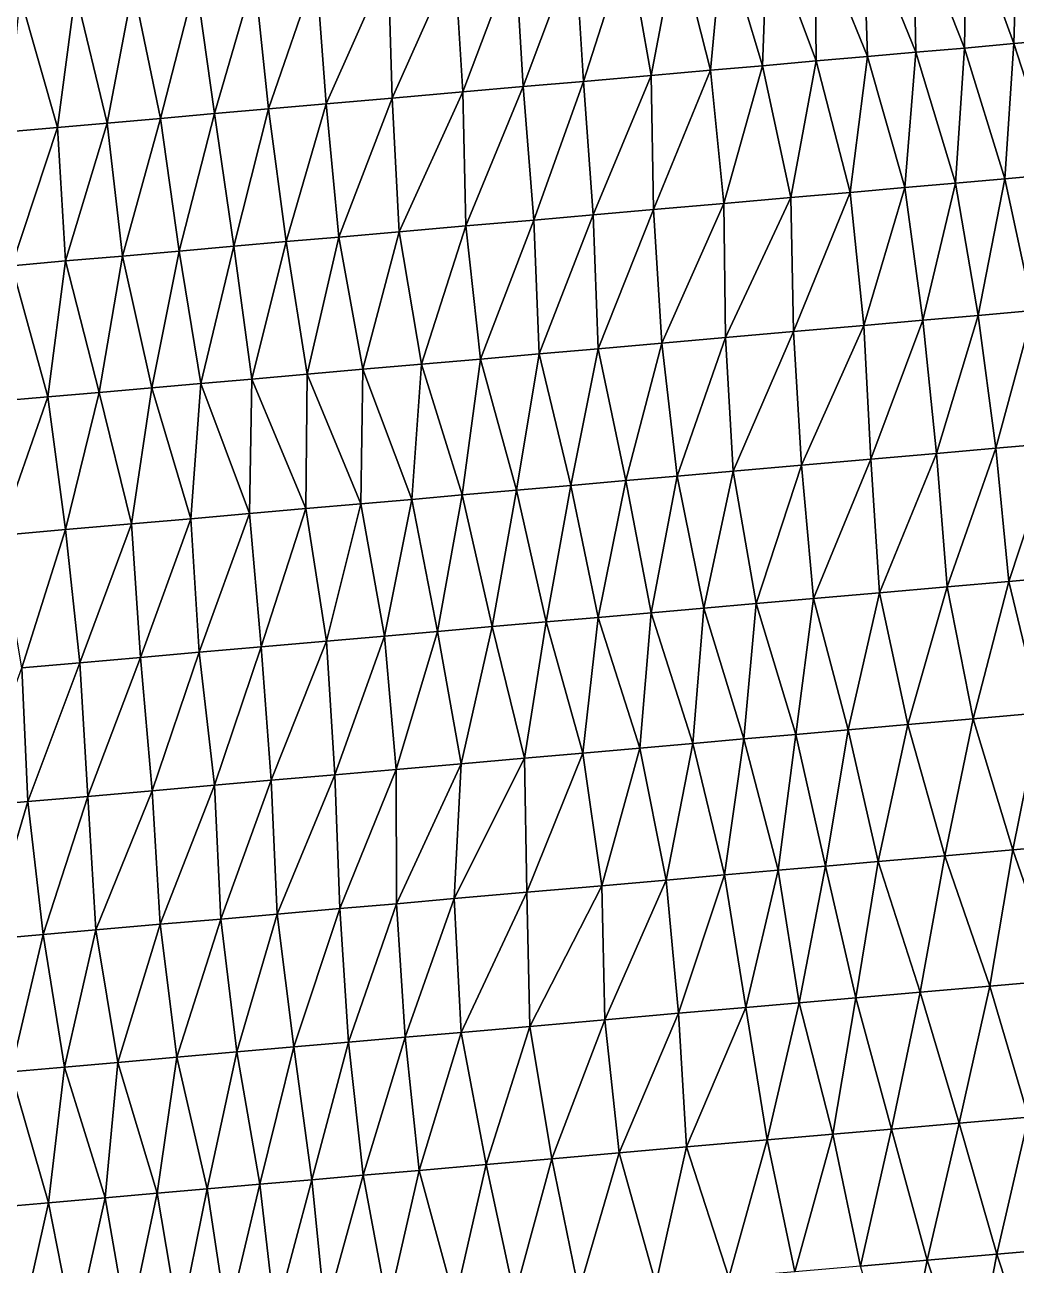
# Model space of a CAD drawing. Extents: x 993 to 3979, y 358 to 2875.
# Drawn here: x 2545.8 to 2820, y 1574.5 to 1917.4 of the extents above; entities that cross this region are included whole.
import ezdxf

# ---------------------------------------------------------------- set-up
doc = ezdxf.new("R2010")
doc.units = 0
doc.header["$MEASUREMENT"] = 0

msp = doc.modelspace()

# ---------------------------------------------------------------- linework, layer by layer
at = {"layer": 'modelTopoInnerCoarse_ts', "color": 2}
for points in [[(2806.25, 1948.22, 2866.47), (2805.68, 1911.03, 2850.26), (2791.52, 1946.93, 2853.08), (2806.25, 1948.22, 2866.47)], [(2819.37, 1912.23, 2866.42), (2805.68, 1911.03, 2850.26), (2806.25, 1948.22, 2866.47), (2819.37, 1912.23, 2866.42)], [(2820.49, 1949.47, 2881.16), (2819.37, 1912.23, 2866.42), (2806.25, 1948.22, 2866.47), (2820.49, 1949.47, 2881.16)], [(2833.75, 1913.48, 2880.74), (2819.37, 1912.23, 2866.42), (2820.49, 1949.47, 2881.16), (2833.75, 1913.48, 2880.74)], [(2778.89, 1908.68, 2816.4), (2764.27, 1944.55, 2820.42), (2777.67, 1945.72, 2837.35), (2778.89, 1908.68, 2816.4)], [(2792.25, 1909.85, 2833.43), (2777.67, 1945.72, 2837.35), (2791.52, 1946.93, 2853.08), (2792.25, 1909.85, 2833.43)], [(2792.25, 1909.85, 2833.43), (2778.89, 1908.68, 2816.4), (2777.67, 1945.72, 2837.35), (2792.25, 1909.85, 2833.43)], [(2805.68, 1911.03, 2850.26), (2792.25, 1909.85, 2833.43), (2791.52, 1946.93, 2853.08), (2805.68, 1911.03, 2850.26)], [(2738.97, 1942.34, 2782.58), (2735.5, 1904.89, 2774.11), (2726.22, 1941.22, 2763.92), (2738.97, 1942.34, 2782.58)], [(2749.81, 1906.14, 2788.6), (2735.5, 1904.89, 2774.11), (2738.97, 1942.34, 2782.58), (2749.81, 1906.14, 2788.6)], [(2751.26, 1943.41, 2802.48), (2749.81, 1906.14, 2788.6), (2738.97, 1942.34, 2782.58), (2751.26, 1943.41, 2802.48)], [(2764.71, 1907.44, 2801.53), (2749.81, 1906.14, 2788.6), (2751.26, 1943.41, 2802.48), (2764.71, 1907.44, 2801.53)], [(2764.71, 1907.44, 2801.53), (2751.26, 1943.41, 2802.48), (2764.27, 1944.55, 2820.42), (2764.71, 1907.44, 2801.53)], [(2778.89, 1908.68, 2816.4), (2764.71, 1907.44, 2801.53), (2764.27, 1944.55, 2820.42), (2778.89, 1908.68, 2816.4)], [(2698.08, 1938.76, 2733.62), (2683.65, 1900.35, 2754.36), (2681.42, 1937.3, 2725.4), (2698.08, 1938.76, 2733.62)], [(2698.08, 1938.76, 2733.62), (2700.35, 1901.81, 2762.5), (2683.65, 1900.35, 2754.36), (2698.08, 1938.76, 2733.62)], [(2712.58, 1940.03, 2747.62), (2700.35, 1901.81, 2762.5), (2698.08, 1938.76, 2733.62), (2712.58, 1940.03, 2747.62)], [(2719.02, 1903.45, 2765.39), (2700.35, 1901.81, 2762.5), (2712.58, 1940.03, 2747.62), (2719.02, 1903.45, 2765.39)], [(2726.22, 1941.22, 2763.92), (2719.02, 1903.45, 2765.39), (2712.58, 1940.03, 2747.62), (2726.22, 1941.22, 2763.92)], [(2735.5, 1904.89, 2774.11), (2719.02, 1903.45, 2765.39), (2726.22, 1941.22, 2763.92), (2735.5, 1904.89, 2774.11)], [(2647.47, 1897.19, 2745.47), (2646.34, 1934.23, 2713.6), (2664.68, 1935.84, 2717.37), (2647.47, 1897.19, 2745.47)], [(2647.47, 1897.19, 2745.47), (2664.68, 1935.84, 2717.37), (2666.93, 1898.89, 2746.27), (2647.47, 1897.19, 2745.47)], [(2681.42, 1937.3, 2725.4), (2666.93, 1898.89, 2746.27), (2664.68, 1935.84, 2717.37), (2681.42, 1937.3, 2725.4)], [(2681.42, 1937.3, 2725.4), (2683.65, 1900.35, 2754.36), (2666.93, 1898.89, 2746.27), (2681.42, 1937.3, 2725.4)], [(2626.44, 1932.49, 2713.98), (2613.24, 1894.19, 2731.43), (2609.34, 1931, 2706.9), (2626.44, 1932.49, 2713.98)], [(2629.21, 1895.59, 2741.49), (2613.24, 1894.19, 2731.43), (2626.44, 1932.49, 2713.98), (2629.21, 1895.59, 2741.49)], [(2629.21, 1895.59, 2741.49), (2626.44, 1932.49, 2713.98), (2646.34, 1934.23, 2713.6), (2629.21, 1895.59, 2741.49)], [(2629.21, 1895.59, 2741.49), (2646.34, 1934.23, 2713.6), (2647.47, 1897.19, 2745.47), (2629.21, 1895.59, 2741.49)], [(2575.83, 1928.06, 2690.93), (2568.6, 1890.29, 2692.47), (2559.85, 1926.67, 2680.88), (2575.83, 1928.06, 2690.93)], [(2583.34, 1891.58, 2705.82), (2568.6, 1890.29, 2692.47), (2575.83, 1928.06, 2690.93), (2583.34, 1891.58, 2705.82)], [(2593.09, 1929.57, 2697.57), (2583.34, 1891.58, 2705.82), (2575.83, 1928.06, 2690.93), (2593.09, 1929.57, 2697.57)], [(2598.34, 1892.89, 2718.51), (2583.34, 1891.58, 2705.82), (2593.09, 1929.57, 2697.57), (2598.34, 1892.89, 2718.51)], [(2609.34, 1931, 2706.9), (2598.34, 1892.89, 2718.51), (2593.09, 1929.57, 2697.57), (2609.34, 1931, 2706.9)], [(2613.24, 1894.19, 2731.43), (2598.34, 1892.89, 2718.51), (2609.34, 1931, 2706.9), (2613.24, 1894.19, 2731.43)], [(2554.89, 1889.09, 2676.38), (2541.08, 1887.88, 2660.53), (2544.58, 1925.33, 2668.93), (2554.89, 1889.09, 2676.38)], [(2559.85, 1926.67, 2680.88), (2554.89, 1889.09, 2676.38), (2544.58, 1925.33, 2668.93), (2559.85, 1926.67, 2680.88)], [(2568.6, 1890.29, 2692.47), (2554.89, 1889.09, 2676.38), (2559.85, 1926.67, 2680.88), (2568.6, 1890.29, 2692.47)], [(2805.68, 1911.03, 2850.26), (2803.22, 1873.67, 2839.1), (2792.25, 1909.85, 2833.43), (2805.68, 1911.03, 2850.26)], [(2816.88, 1874.86, 2855.34), (2803.22, 1873.67, 2839.1), (2805.68, 1911.03, 2850.26), (2816.88, 1874.86, 2855.34)], [(2819.37, 1912.23, 2866.42), (2816.88, 1874.86, 2855.34), (2805.68, 1911.03, 2850.26), (2819.37, 1912.23, 2866.42)], [(2831.02, 1876.1, 2870.31), (2816.88, 1874.86, 2855.34), (2819.37, 1912.23, 2866.42), (2831.02, 1876.1, 2870.31)], [(2833.75, 1913.48, 2880.74), (2831.02, 1876.1, 2870.31), (2819.37, 1912.23, 2866.42), (2833.75, 1913.48, 2880.74)], [(2764.71, 1907.44, 2801.53), (2757.67, 1869.68, 2802.58), (2749.81, 1906.14, 2788.6), (2764.71, 1907.44, 2801.53)], [(2774.06, 1871.12, 2811.52), (2757.67, 1869.68, 2802.58), (2764.71, 1907.44, 2801.53), (2774.06, 1871.12, 2811.52)], [(2778.89, 1908.68, 2816.4), (2774.06, 1871.12, 2811.52), (2764.71, 1907.44, 2801.53), (2778.89, 1908.68, 2816.4)], [(2789.16, 1872.44, 2823.93), (2774.06, 1871.12, 2811.52), (2778.89, 1908.68, 2816.4), (2789.16, 1872.44, 2823.93)], [(2792.25, 1909.85, 2833.43), (2789.16, 1872.44, 2823.93), (2778.89, 1908.68, 2816.4), (2792.25, 1909.85, 2833.43)], [(2803.22, 1873.67, 2839.1), (2789.16, 1872.44, 2823.93), (2792.25, 1909.85, 2833.43), (2803.22, 1873.67, 2839.1)], [(2735.5, 1904.89, 2774.11), (2719.7, 1866.36, 2798.46), (2719.02, 1903.45, 2765.39), (2735.5, 1904.89, 2774.11)], [(2735.5, 1904.89, 2774.11), (2739.13, 1868.06, 2799.34), (2719.7, 1866.36, 2798.46), (2735.5, 1904.89, 2774.11)], [(2749.81, 1906.14, 2788.6), (2739.13, 1868.06, 2799.34), (2735.5, 1904.89, 2774.11), (2749.81, 1906.14, 2788.6)], [(2757.67, 1869.68, 2802.58), (2739.13, 1868.06, 2799.34), (2749.81, 1906.14, 2788.6), (2757.67, 1869.68, 2802.58)], [(2683.65, 1900.35, 2754.36), (2667.79, 1861.82, 2778.89), (2666.93, 1898.89, 2746.27), (2683.65, 1900.35, 2754.36)], [(2683.65, 1900.35, 2754.36), (2686.59, 1863.47, 2781.42), (2667.79, 1861.82, 2778.89), (2683.65, 1900.35, 2754.36)], [(2700.35, 1901.81, 2762.5), (2686.59, 1863.47, 2781.42), (2683.65, 1900.35, 2754.36), (2700.35, 1901.81, 2762.5)], [(2700.35, 1901.81, 2762.5), (2703.04, 1864.9, 2790.23), (2686.59, 1863.47, 2781.42), (2700.35, 1901.81, 2762.5)], [(2719.02, 1903.45, 2765.39), (2703.04, 1864.9, 2790.23), (2700.35, 1901.81, 2762.5), (2719.02, 1903.45, 2765.39)], [(2719.02, 1903.45, 2765.39), (2719.7, 1866.36, 2798.46), (2703.04, 1864.9, 2790.23), (2719.02, 1903.45, 2765.39)], [(2647.47, 1897.19, 2745.47), (2632.65, 1858.75, 2767.26), (2629.21, 1895.59, 2741.49), (2647.47, 1897.19, 2745.47)], [(2647.47, 1897.19, 2745.47), (2649.37, 1860.21, 2775.32), (2632.65, 1858.75, 2767.26), (2647.47, 1897.19, 2745.47)], [(2666.93, 1898.89, 2746.27), (2649.37, 1860.21, 2775.32), (2647.47, 1897.19, 2745.47), (2666.93, 1898.89, 2746.27)], [(2666.93, 1898.89, 2746.27), (2667.79, 1861.82, 2778.89), (2649.37, 1860.21, 2775.32), (2666.93, 1898.89, 2746.27)], [(2613.24, 1894.19, 2731.43), (2603.64, 1856.21, 2739.29), (2598.34, 1892.89, 2718.51), (2613.24, 1894.19, 2731.43)], [(2618.13, 1857.48, 2753.31), (2603.64, 1856.21, 2739.29), (2613.24, 1894.19, 2731.43), (2618.13, 1857.48, 2753.31)], [(2629.21, 1895.59, 2741.49), (2618.13, 1857.48, 2753.31), (2613.24, 1894.19, 2731.43), (2629.21, 1895.59, 2741.49)], [(2632.65, 1858.75, 2767.26), (2618.13, 1857.48, 2753.31), (2629.21, 1895.59, 2741.49), (2632.65, 1858.75, 2767.26)], [(2568.6, 1890.29, 2692.47), (2557.13, 1852.14, 2705.31), (2554.89, 1889.09, 2676.38), (2568.6, 1890.29, 2692.47)], [(2572.85, 1853.51, 2716.06), (2557.13, 1852.14, 2705.31), (2568.6, 1890.29, 2692.47), (2572.85, 1853.51, 2716.06)], [(2583.34, 1891.58, 2705.82), (2572.85, 1853.51, 2716.06), (2568.6, 1890.29, 2692.47), (2583.34, 1891.58, 2705.82)], [(2588.56, 1854.89, 2726.82), (2572.85, 1853.51, 2716.06), (2583.34, 1891.58, 2705.82), (2588.56, 1854.89, 2726.82)], [(2598.34, 1892.89, 2718.51), (2588.56, 1854.89, 2726.82), (2583.34, 1891.58, 2705.82), (2598.34, 1892.89, 2718.51)], [(2603.64, 1856.21, 2739.29), (2588.56, 1854.89, 2726.82), (2598.34, 1892.89, 2718.51), (2603.64, 1856.21, 2739.29)], [(2542.26, 1850.84, 2692.29), (2541.08, 1887.88, 2660.53), (2554.89, 1889.09, 2676.38), (2542.26, 1850.84, 2692.29)], [(2542.26, 1850.84, 2692.29), (2554.89, 1889.09, 2676.38), (2557.13, 1852.14, 2705.31), (2542.26, 1850.84, 2692.29)], [(2803.22, 1873.67, 2839.1), (2794.16, 1835.73, 2845.51), (2789.16, 1872.44, 2823.93), (2803.22, 1873.67, 2839.1)], [(2809.52, 1837.08, 2857.24), (2794.16, 1835.73, 2845.51), (2803.22, 1873.67, 2839.1), (2809.52, 1837.08, 2857.24)], [(2816.88, 1874.86, 2855.34), (2809.52, 1837.08, 2857.24), (2803.22, 1873.67, 2839.1), (2816.88, 1874.86, 2855.34)], [(2824.72, 1838.41, 2869.35), (2809.52, 1837.08, 2857.24), (2816.88, 1874.86, 2855.34), (2824.72, 1838.41, 2869.35)], [(2831.02, 1876.1, 2870.31), (2824.72, 1838.41, 2869.35), (2816.88, 1874.86, 2855.34), (2831.02, 1876.1, 2870.31)], [(2739.63, 1830.96, 2832.9), (2739.13, 1868.06, 2799.34), (2757.67, 1869.68, 2802.58), (2739.63, 1830.96, 2832.9)], [(2739.63, 1830.96, 2832.9), (2757.67, 1869.68, 2802.58), (2758.44, 1832.61, 2835.43), (2739.63, 1830.96, 2832.9)], [(2758.44, 1832.61, 2835.43), (2757.67, 1869.68, 2802.58), (2774.06, 1871.12, 2811.52), (2758.44, 1832.61, 2835.43)], [(2758.44, 1832.61, 2835.43), (2774.06, 1871.12, 2811.52), (2777.85, 1834.31, 2836.33), (2758.44, 1832.61, 2835.43)], [(2789.16, 1872.44, 2823.93), (2777.85, 1834.31, 2836.33), (2774.06, 1871.12, 2811.52), (2789.16, 1872.44, 2823.93)], [(2794.16, 1835.73, 2845.51), (2777.85, 1834.31, 2836.33), (2789.16, 1872.44, 2823.93), (2794.16, 1835.73, 2845.51)], [(2719.7, 1866.36, 2798.46), (2704.38, 1827.88, 2821.56), (2703.04, 1864.9, 2790.23), (2719.7, 1866.36, 2798.46)], [(2719.7, 1866.36, 2798.46), (2722.04, 1829.42, 2827.15), (2704.38, 1827.88, 2821.56), (2719.7, 1866.36, 2798.46)], [(2722.04, 1829.42, 2827.15), (2719.7, 1866.36, 2798.46), (2739.13, 1868.06, 2799.34), (2722.04, 1829.42, 2827.15)], [(2722.04, 1829.42, 2827.15), (2739.13, 1868.06, 2799.34), (2739.63, 1830.96, 2832.9), (2722.04, 1829.42, 2827.15)], [(2686.59, 1863.47, 2781.42), (2671.86, 1825.03, 2802.95), (2667.79, 1861.82, 2778.89), (2686.59, 1863.47, 2781.42)], [(2686.59, 1863.47, 2781.42), (2688.1, 1826.45, 2812.3), (2671.86, 1825.03, 2802.95), (2686.59, 1863.47, 2781.42)], [(2703.04, 1864.9, 2790.23), (2688.1, 1826.45, 2812.3), (2686.59, 1863.47, 2781.42), (2703.04, 1864.9, 2790.23)], [(2703.04, 1864.9, 2790.23), (2704.38, 1827.88, 2821.56), (2688.1, 1826.45, 2812.3), (2703.04, 1864.9, 2790.23)], [(2649.37, 1860.21, 2775.32), (2639.32, 1822.19, 2784.38), (2632.65, 1858.75, 2767.26), (2649.37, 1860.21, 2775.32)], [(2655.51, 1823.6, 2793.88), (2639.32, 1822.19, 2784.38), (2649.37, 1860.21, 2775.32), (2655.51, 1823.6, 2793.88)], [(2667.79, 1861.82, 2778.89), (2655.51, 1823.6, 2793.88), (2649.37, 1860.21, 2775.32), (2667.79, 1861.82, 2778.89)], [(2671.86, 1825.03, 2802.95), (2655.51, 1823.6, 2793.88), (2667.79, 1861.82, 2778.89), (2671.86, 1825.03, 2802.95)], [(2603.64, 1856.21, 2739.29), (2594.52, 1818.27, 2745.85), (2588.56, 1854.89, 2726.82), (2603.64, 1856.21, 2739.29)], [(2608.65, 1819.5, 2760.83), (2594.52, 1818.27, 2745.85), (2603.64, 1856.21, 2739.29), (2608.65, 1819.5, 2760.83)], [(2618.13, 1857.48, 2753.31), (2608.65, 1819.5, 2760.83), (2603.64, 1856.21, 2739.29), (2618.13, 1857.48, 2753.31)], [(2623.93, 1820.84, 2772.76), (2608.65, 1819.5, 2760.83), (2618.13, 1857.48, 2753.31), (2623.93, 1820.84, 2772.76)], [(2632.65, 1858.75, 2767.26), (2623.93, 1820.84, 2772.76), (2618.13, 1857.48, 2753.31), (2632.65, 1858.75, 2767.26)], [(2639.32, 1822.19, 2784.38), (2623.93, 1820.84, 2772.76), (2632.65, 1858.75, 2767.26), (2639.32, 1822.19, 2784.38)], [(2557.13, 1852.14, 2705.31), (2552.16, 1814.56, 2700.82), (2542.26, 1850.84, 2692.29), (2557.13, 1852.14, 2705.31)], [(2566.39, 1815.8, 2715.55), (2552.16, 1814.56, 2700.82), (2557.13, 1852.14, 2705.31), (2566.39, 1815.8, 2715.55)], [(2572.85, 1853.51, 2716.06), (2566.39, 1815.8, 2715.55), (2557.13, 1852.14, 2705.31), (2572.85, 1853.51, 2716.06)], [(2581.01, 1817.08, 2729.23), (2566.39, 1815.8, 2715.55), (2572.85, 1853.51, 2716.06), (2581.01, 1817.08, 2729.23)], [(2588.56, 1854.89, 2726.82), (2581.01, 1817.08, 2729.23), (2572.85, 1853.51, 2716.06), (2588.56, 1854.89, 2726.82)], [(2594.52, 1818.27, 2745.85), (2581.01, 1817.08, 2729.23), (2588.56, 1854.89, 2726.82), (2594.52, 1818.27, 2745.85)], [(2552.16, 1814.56, 2700.82), (2537.06, 1813.24, 2688.43), (2542.26, 1850.84, 2692.29), (2552.16, 1814.56, 2700.82)], [(2779.84, 1797.34, 2865.94), (2777.85, 1834.31, 2836.33), (2794.16, 1835.73, 2845.51), (2779.84, 1797.34, 2865.94)], [(2779.84, 1797.34, 2865.94), (2794.16, 1835.73, 2845.51), (2797.95, 1798.92, 2870.33), (2779.84, 1797.34, 2865.94)], [(2809.52, 1837.08, 2857.24), (2797.95, 1798.92, 2870.33), (2794.16, 1835.73, 2845.51), (2809.52, 1837.08, 2857.24)], [(2814.37, 1800.36, 2879.22), (2797.95, 1798.92, 2870.33), (2809.52, 1837.08, 2857.24), (2814.37, 1800.36, 2879.22)], [(2824.72, 1838.41, 2869.35), (2814.37, 1800.36, 2879.22), (2809.52, 1837.08, 2857.24), (2824.72, 1838.41, 2869.35)], [(2830.59, 1801.78, 2888.62), (2814.37, 1800.36, 2879.22), (2824.72, 1838.41, 2869.35), (2830.59, 1801.78, 2888.62)], [(2741.71, 1794, 2862.28), (2739.63, 1830.96, 2832.9), (2758.44, 1832.61, 2835.43), (2741.71, 1794, 2862.28)], [(2741.71, 1794, 2862.28), (2758.44, 1832.61, 2835.43), (2760.66, 1795.66, 2864.42), (2741.71, 1794, 2862.28)], [(2777.85, 1834.31, 2836.33), (2760.66, 1795.66, 2864.42), (2758.44, 1832.61, 2835.43), (2777.85, 1834.31, 2836.33)], [(2777.85, 1834.31, 2836.33), (2779.84, 1797.34, 2865.94), (2760.66, 1795.66, 2864.42), (2777.85, 1834.31, 2836.33)], [(2722.04, 1829.42, 2827.15), (2712.02, 1791.4, 2836.11), (2704.38, 1827.88, 2821.56), (2722.04, 1829.42, 2827.15)], [(2726.26, 1792.65, 2850.81), (2712.02, 1791.4, 2836.11), (2722.04, 1829.42, 2827.15), (2726.26, 1792.65, 2850.81)], [(2726.26, 1792.65, 2850.81), (2722.04, 1829.42, 2827.15), (2739.63, 1830.96, 2832.9), (2726.26, 1792.65, 2850.81)], [(2726.26, 1792.65, 2850.81), (2739.63, 1830.96, 2832.9), (2741.71, 1794, 2862.28), (2726.26, 1792.65, 2850.81)], [(2671.86, 1825.03, 2802.95), (2666.75, 1787.44, 2798.84), (2655.51, 1823.6, 2793.88), (2671.86, 1825.03, 2802.95)], [(2681.85, 1788.76, 2811.25), (2666.75, 1787.44, 2798.84), (2671.86, 1825.03, 2802.95), (2681.85, 1788.76, 2811.25)], [(2688.1, 1826.45, 2812.3), (2681.85, 1788.76, 2811.25), (2671.86, 1825.03, 2802.95), (2688.1, 1826.45, 2812.3)], [(2696.86, 1790.08, 2823.88), (2681.85, 1788.76, 2811.25), (2688.1, 1826.45, 2812.3), (2696.86, 1790.08, 2823.88)], [(2704.38, 1827.88, 2821.56), (2696.86, 1790.08, 2823.88), (2688.1, 1826.45, 2812.3), (2704.38, 1827.88, 2821.56)], [(2712.02, 1791.4, 2836.11), (2696.86, 1790.08, 2823.88), (2704.38, 1827.88, 2821.56), (2712.02, 1791.4, 2836.11)], [(2639.32, 1822.19, 2784.38), (2638.75, 1784.99, 2768.17), (2623.93, 1820.84, 2772.76), (2639.32, 1822.19, 2784.38)], [(2652.85, 1786.22, 2783.25), (2638.75, 1784.99, 2768.17), (2639.32, 1822.19, 2784.38), (2652.85, 1786.22, 2783.25)], [(2655.51, 1823.6, 2793.88), (2652.85, 1786.22, 2783.25), (2639.32, 1822.19, 2784.38), (2655.51, 1823.6, 2793.88)], [(2666.75, 1787.44, 2798.84), (2652.85, 1786.22, 2783.25), (2655.51, 1823.6, 2793.88), (2666.75, 1787.44, 2798.84)], [(2594.52, 1818.27, 2745.85), (2591.71, 1780.88, 2735.61), (2581.01, 1817.08, 2729.23), (2594.52, 1818.27, 2745.85)], [(2607.94, 1782.3, 2745.01), (2591.71, 1780.88, 2735.61), (2594.52, 1818.27, 2745.85), (2607.94, 1782.3, 2745.01)], [(2608.65, 1819.5, 2760.83), (2607.94, 1782.3, 2745.01), (2594.52, 1818.27, 2745.85), (2608.65, 1819.5, 2760.83)], [(2623.57, 1783.66, 2755.98), (2607.94, 1782.3, 2745.01), (2608.65, 1819.5, 2760.83), (2623.57, 1783.66, 2755.98)], [(2623.93, 1820.84, 2772.76), (2623.57, 1783.66, 2755.98), (2608.65, 1819.5, 2760.83), (2623.93, 1820.84, 2772.76)], [(2638.75, 1784.99, 2768.17), (2623.57, 1783.66, 2755.98), (2623.93, 1820.84, 2772.76), (2638.75, 1784.99, 2768.17)], [(2552.16, 1814.56, 2700.82), (2538.74, 1776.24, 2718.85), (2537.06, 1813.24, 2688.43), (2552.16, 1814.56, 2700.82)], [(2557.07, 1777.85, 2722.64), (2538.74, 1776.24, 2718.85), (2552.16, 1814.56, 2700.82), (2557.07, 1777.85, 2722.64)], [(2566.39, 1815.8, 2715.55), (2557.07, 1777.85, 2722.64), (2552.16, 1814.56, 2700.82), (2566.39, 1815.8, 2715.55)], [(2575.32, 1779.44, 2726.64), (2557.07, 1777.85, 2722.64), (2566.39, 1815.8, 2715.55), (2575.32, 1779.44, 2726.64)], [(2581.01, 1817.08, 2729.23), (2575.32, 1779.44, 2726.64), (2566.39, 1815.8, 2715.55), (2581.01, 1817.08, 2729.23)], [(2591.71, 1780.88, 2735.61), (2575.32, 1779.44, 2726.64), (2581.01, 1817.08, 2729.23), (2591.71, 1780.88, 2735.61)], [(2830.59, 1801.78, 2888.62), (2817.98, 1763.53, 2904.5), (2814.37, 1800.36, 2879.22), (2830.59, 1801.78, 2888.62)], [(2834.17, 1764.94, 2913.99), (2817.98, 1763.53, 2904.5), (2830.59, 1801.78, 2888.62), (2834.17, 1764.94, 2913.99)], [(2779.84, 1797.34, 2865.94), (2763.99, 1758.8, 2890.44), (2760.66, 1795.66, 2864.42), (2779.84, 1797.34, 2865.94)], [(2779.84, 1797.34, 2865.94), (2782.2, 1760.4, 2894.57), (2763.99, 1758.8, 2890.44), (2779.84, 1797.34, 2865.94)], [(2797.95, 1798.92, 2870.33), (2782.2, 1760.4, 2894.57), (2779.84, 1797.34, 2865.94), (2797.95, 1798.92, 2870.33)], [(2797.95, 1798.92, 2870.33), (2800.91, 1762.03, 2897.35), (2782.2, 1760.4, 2894.57), (2797.95, 1798.92, 2870.33)], [(2814.37, 1800.36, 2879.22), (2800.91, 1762.03, 2897.35), (2797.95, 1798.92, 2870.33), (2814.37, 1800.36, 2879.22)], [(2817.98, 1763.53, 2904.5), (2800.91, 1762.03, 2897.35), (2814.37, 1800.36, 2879.22), (2817.98, 1763.53, 2904.5)], [(2741.71, 1794, 2862.28), (2733.64, 1756.15, 2866.05), (2726.26, 1792.65, 2850.81), (2741.71, 1794, 2862.28)], [(2748.11, 1757.42, 2880.12), (2733.64, 1756.15, 2866.05), (2741.71, 1794, 2862.28), (2748.11, 1757.42, 2880.12)], [(2760.66, 1795.66, 2864.42), (2748.11, 1757.42, 2880.12), (2741.71, 1794, 2862.28), (2760.66, 1795.66, 2864.42)], [(2763.99, 1758.8, 2890.44), (2748.11, 1757.42, 2880.12), (2760.66, 1795.66, 2864.42), (2763.99, 1758.8, 2890.44)], [(2712.02, 1791.4, 2836.11), (2704.44, 1753.59, 2838.59), (2696.86, 1790.08, 2823.88), (2712.02, 1791.4, 2836.11)], [(2719.03, 1754.87, 2852.35), (2704.44, 1753.59, 2838.59), (2712.02, 1791.4, 2836.11), (2719.03, 1754.87, 2852.35)], [(2726.26, 1792.65, 2850.81), (2719.03, 1754.87, 2852.35), (2712.02, 1791.4, 2836.11), (2726.26, 1792.65, 2850.81)], [(2733.64, 1756.15, 2866.05), (2719.03, 1754.87, 2852.35), (2726.26, 1792.65, 2850.81), (2733.64, 1756.15, 2866.05)], [(2666.75, 1787.44, 2798.84), (2659.96, 1749.7, 2799.2), (2652.85, 1786.22, 2783.25), (2666.75, 1787.44, 2798.84)], [(2675.04, 1751.02, 2811.66), (2659.96, 1749.7, 2799.2), (2666.75, 1787.44, 2798.84), (2675.04, 1751.02, 2811.66)], [(2681.85, 1788.76, 2811.25), (2675.04, 1751.02, 2811.66), (2666.75, 1787.44, 2798.84), (2681.85, 1788.76, 2811.25)], [(2690.06, 1752.34, 2824.28), (2675.04, 1751.02, 2811.66), (2681.85, 1788.76, 2811.25), (2690.06, 1752.34, 2824.28)], [(2696.86, 1790.08, 2823.88), (2690.06, 1752.34, 2824.28), (2681.85, 1788.76, 2811.25), (2696.86, 1790.08, 2823.88)], [(2704.44, 1753.59, 2838.59), (2690.06, 1752.34, 2824.28), (2696.86, 1790.08, 2823.88), (2704.44, 1753.59, 2838.59)], [(2623.57, 1783.66, 2755.98), (2611.23, 1745.44, 2771.16), (2607.94, 1782.3, 2745.01), (2623.57, 1783.66, 2755.98)], [(2629.23, 1747.01, 2775.83), (2611.23, 1745.44, 2771.16), (2623.57, 1783.66, 2755.98), (2629.23, 1747.01, 2775.83)], [(2638.75, 1784.99, 2768.17), (2629.23, 1747.01, 2775.83), (2623.57, 1783.66, 2755.98), (2638.75, 1784.99, 2768.17)], [(2645.35, 1748.43, 2785.49), (2629.23, 1747.01, 2775.83), (2638.75, 1784.99, 2768.17), (2645.35, 1748.43, 2785.49)], [(2652.85, 1786.22, 2783.25), (2645.35, 1748.43, 2785.49), (2638.75, 1784.99, 2768.17), (2652.85, 1786.22, 2783.25)], [(2659.96, 1749.7, 2799.2), (2645.35, 1748.43, 2785.49), (2652.85, 1786.22, 2783.25), (2659.96, 1749.7, 2799.2)], [(2577.82, 1742.52, 2754.9), (2575.32, 1779.44, 2726.64), (2591.71, 1780.88, 2735.61), (2577.82, 1742.52, 2754.9)], [(2577.82, 1742.52, 2754.9), (2591.71, 1780.88, 2735.61), (2594.09, 1743.94, 2764.17), (2577.82, 1742.52, 2754.9)], [(2594.09, 1743.94, 2764.17), (2591.71, 1780.88, 2735.61), (2607.94, 1782.3, 2745.01), (2594.09, 1743.94, 2764.17)], [(2594.09, 1743.94, 2764.17), (2607.94, 1782.3, 2745.01), (2611.23, 1745.44, 2771.16), (2594.09, 1743.94, 2764.17)], [(2557.07, 1777.85, 2722.64), (2544.98, 1739.64, 2737.14), (2538.74, 1776.24, 2718.85), (2557.07, 1777.85, 2722.64)], [(2561.01, 1741.05, 2747.05), (2544.98, 1739.64, 2737.14), (2557.07, 1777.85, 2722.64), (2561.01, 1741.05, 2747.05)], [(2561.01, 1741.05, 2747.05), (2557.07, 1777.85, 2722.64), (2575.32, 1779.44, 2726.64), (2561.01, 1741.05, 2747.05)], [(2561.01, 1741.05, 2747.05), (2575.32, 1779.44, 2726.64), (2577.82, 1742.52, 2754.9), (2561.01, 1741.05, 2747.05)], [(2817.98, 1763.53, 2904.5), (2808.14, 1725.52, 2913), (2800.91, 1762.03, 2897.35), (2817.98, 1763.53, 2904.5)], [(2826.7, 1727.15, 2916.16), (2808.14, 1725.52, 2913), (2817.98, 1763.53, 2904.5), (2826.7, 1727.15, 2916.16)], [(2834.17, 1764.94, 2913.99), (2826.7, 1727.15, 2916.16), (2817.98, 1763.53, 2904.5), (2834.17, 1764.94, 2913.99)], [(2782.2, 1760.4, 2894.57), (2773.52, 1722.49, 2899.96), (2763.99, 1758.8, 2890.44), (2782.2, 1760.4, 2894.57)], [(2790.04, 1723.94, 2908.58), (2773.52, 1722.49, 2899.96), (2782.2, 1760.4, 2894.57), (2790.04, 1723.94, 2908.58)], [(2800.91, 1762.03, 2897.35), (2790.04, 1723.94, 2908.58), (2782.2, 1760.4, 2894.57), (2800.91, 1762.03, 2897.35)], [(2808.14, 1725.52, 2913), (2790.04, 1723.94, 2908.58), (2800.91, 1762.03, 2897.35), (2808.14, 1725.52, 2913)], [(2733.64, 1756.15, 2866.05), (2730.61, 1718.74, 2856.39), (2719.03, 1754.87, 2852.35), (2733.64, 1756.15, 2866.05)], [(2744.64, 1719.97, 2871.65), (2730.61, 1718.74, 2856.39), (2733.64, 1756.15, 2866.05), (2744.64, 1719.97, 2871.65)], [(2748.11, 1757.42, 2880.12), (2744.64, 1719.97, 2871.65), (2733.64, 1756.15, 2866.05), (2748.11, 1757.42, 2880.12)], [(2759.04, 1721.23, 2885.91), (2744.64, 1719.97, 2871.65), (2748.11, 1757.42, 2880.12), (2759.04, 1721.23, 2885.91)], [(2763.99, 1758.8, 2890.44), (2759.04, 1721.23, 2885.91), (2748.11, 1757.42, 2880.12), (2763.99, 1758.8, 2890.44)], [(2773.52, 1722.49, 2899.96), (2759.04, 1721.23, 2885.91), (2763.99, 1758.8, 2890.44), (2773.52, 1722.49, 2899.96)], [(2704.44, 1753.59, 2838.59), (2700.17, 1716.08, 2832.24), (2690.06, 1752.34, 2824.28), (2704.44, 1753.59, 2838.59)], [(2715.92, 1717.45, 2842.91), (2700.17, 1716.08, 2832.24), (2704.44, 1753.59, 2838.59), (2715.92, 1717.45, 2842.91)], [(2719.03, 1754.87, 2852.35), (2715.92, 1717.45, 2842.91), (2704.44, 1753.59, 2838.59), (2719.03, 1754.87, 2852.35)], [(2730.61, 1718.74, 2856.39), (2715.92, 1717.45, 2842.91), (2719.03, 1754.87, 2852.35), (2730.61, 1718.74, 2856.39)], [(2659.96, 1749.7, 2799.2), (2648.54, 1711.56, 2811.9), (2645.35, 1748.43, 2785.49), (2659.96, 1749.7, 2799.2)], [(2666.51, 1713.13, 2816.65), (2648.54, 1711.56, 2811.9), (2659.96, 1749.7, 2799.2), (2666.51, 1713.13, 2816.65)], [(2675.04, 1751.02, 2811.66), (2666.51, 1713.13, 2816.65), (2659.96, 1749.7, 2799.2), (2675.04, 1751.02, 2811.66)], [(2684.05, 1714.67, 2822.55), (2666.51, 1713.13, 2816.65), (2675.04, 1751.02, 2811.66), (2684.05, 1714.67, 2822.55)], [(2690.06, 1752.34, 2824.28), (2684.05, 1714.67, 2822.55), (2675.04, 1751.02, 2811.66), (2690.06, 1752.34, 2824.28)], [(2700.17, 1716.08, 2832.24), (2684.05, 1714.67, 2822.55), (2690.06, 1752.34, 2824.28), (2700.17, 1716.08, 2832.24)], [(2613.93, 1708.53, 2798.86), (2611.23, 1745.44, 2771.16), (2629.23, 1747.01, 2775.83), (2613.93, 1708.53, 2798.86)], [(2613.93, 1708.53, 2798.86), (2629.23, 1747.01, 2775.83), (2631.6, 1710.08, 2804.4), (2613.93, 1708.53, 2798.86)], [(2631.6, 1710.08, 2804.4), (2629.23, 1747.01, 2775.83), (2645.35, 1748.43, 2785.49), (2631.6, 1710.08, 2804.4)], [(2631.6, 1710.08, 2804.4), (2645.35, 1748.43, 2785.49), (2648.54, 1711.56, 2811.9), (2631.6, 1710.08, 2804.4)], [(2563.29, 1704.1, 2775.89), (2561.01, 1741.05, 2747.05), (2577.82, 1742.52, 2754.9), (2563.29, 1704.1, 2775.89)], [(2563.29, 1704.1, 2775.89), (2577.82, 1742.52, 2754.9), (2581.03, 1705.65, 2781.24), (2563.29, 1704.1, 2775.89)], [(2594.09, 1743.94, 2764.17), (2581.03, 1705.65, 2781.24), (2577.82, 1742.52, 2754.9), (2594.09, 1743.94, 2764.17)], [(2598.26, 1707.16, 2787.96), (2581.03, 1705.65, 2781.24), (2594.09, 1743.94, 2764.17), (2598.26, 1707.16, 2787.96)], [(2611.23, 1745.44, 2771.16), (2598.26, 1707.16, 2787.96), (2594.09, 1743.94, 2764.17), (2611.23, 1745.44, 2771.16)], [(2613.93, 1708.53, 2798.86), (2598.26, 1707.16, 2787.96), (2611.23, 1745.44, 2771.16), (2613.93, 1708.53, 2798.86)], [(2531.13, 1701.29, 2756.32), (2544.98, 1739.64, 2737.14), (2546.7, 1702.65, 2767.46), (2531.13, 1701.29, 2756.32)], [(2546.7, 1702.65, 2767.46), (2544.98, 1739.64, 2737.14), (2561.01, 1741.05, 2747.05), (2546.7, 1702.65, 2767.46)], [(2546.7, 1702.65, 2767.46), (2561.01, 1741.05, 2747.05), (2563.29, 1704.1, 2775.89), (2546.7, 1702.65, 2767.46)], [(2808.14, 1725.52, 2913), (2800.23, 1687.69, 2916.34), (2790.04, 1723.94, 2908.58), (2808.14, 1725.52, 2913)], [(2819.05, 1689.33, 2918.82), (2800.23, 1687.69, 2916.34), (2808.14, 1725.52, 2913), (2819.05, 1689.33, 2918.82)], [(2826.7, 1727.15, 2916.16), (2819.05, 1689.33, 2918.82), (2808.14, 1725.52, 2913), (2826.7, 1727.15, 2916.16)], [(2837.2, 1690.92, 2923.09), (2819.05, 1689.33, 2918.82), (2826.7, 1727.15, 2916.16), (2837.2, 1690.92, 2923.09)], [(2773.52, 1722.49, 2899.96), (2767.26, 1684.8, 2898.93), (2759.04, 1721.23, 2885.91), (2773.52, 1722.49, 2899.96)], [(2781.83, 1686.08, 2912.73), (2767.26, 1684.8, 2898.93), (2773.52, 1722.49, 2899.96), (2781.83, 1686.08, 2912.73)], [(2790.04, 1723.94, 2908.58), (2781.83, 1686.08, 2912.73), (2773.52, 1722.49, 2899.96), (2790.04, 1723.94, 2908.58)], [(2800.23, 1687.69, 2916.34), (2781.83, 1686.08, 2912.73), (2790.04, 1723.94, 2908.58), (2800.23, 1687.69, 2916.34)], [(2730.61, 1718.74, 2856.39), (2723.2, 1680.95, 2858.41), (2715.92, 1717.45, 2842.91), (2730.61, 1718.74, 2856.39)], [(2739.34, 1682.36, 2868.04), (2723.2, 1680.95, 2858.41), (2730.61, 1718.74, 2856.39), (2739.34, 1682.36, 2868.04)], [(2744.64, 1719.97, 2871.65), (2739.34, 1682.36, 2868.04), (2730.61, 1718.74, 2856.39), (2744.64, 1719.97, 2871.65)], [(2754.15, 1683.65, 2881.23), (2739.34, 1682.36, 2868.04), (2744.64, 1719.97, 2871.65), (2754.15, 1683.65, 2881.23)], [(2759.04, 1721.23, 2885.91), (2754.15, 1683.65, 2881.23), (2744.64, 1719.97, 2871.65), (2759.04, 1721.23, 2885.91)], [(2767.26, 1684.8, 2898.93), (2754.15, 1683.65, 2881.23), (2759.04, 1721.23, 2885.91), (2767.26, 1684.8, 2898.93)], [(2684.71, 1677.58, 2855.7), (2684.05, 1714.67, 2822.55), (2700.17, 1716.08, 2832.24), (2684.71, 1677.58, 2855.7)], [(2684.71, 1677.58, 2855.7), (2700.17, 1716.08, 2832.24), (2705.44, 1679.39, 2853.1), (2684.71, 1677.58, 2855.7)], [(2715.92, 1717.45, 2842.91), (2705.44, 1679.39, 2853.1), (2700.17, 1716.08, 2832.24), (2715.92, 1717.45, 2842.91)], [(2723.2, 1680.95, 2858.41), (2705.44, 1679.39, 2853.1), (2715.92, 1717.45, 2842.91), (2723.2, 1680.95, 2858.41)], [(2648.54, 1711.56, 2811.9), (2632.92, 1673.05, 2835.79), (2631.6, 1710.08, 2804.4), (2648.54, 1711.56, 2811.9)], [(2648.54, 1711.56, 2811.9), (2648.6, 1674.42, 2846.64), (2632.92, 1673.05, 2835.79), (2648.54, 1711.56, 2811.9)], [(2666.51, 1713.13, 2816.65), (2648.6, 1674.42, 2846.64), (2648.54, 1711.56, 2811.9), (2666.51, 1713.13, 2816.65)], [(2666.51, 1713.13, 2816.65), (2664.6, 1675.82, 2856.65), (2648.6, 1674.42, 2846.64), (2666.51, 1713.13, 2816.65)], [(2664.6, 1675.82, 2856.65), (2666.51, 1713.13, 2816.65), (2684.05, 1714.67, 2822.55), (2664.6, 1675.82, 2856.65)], [(2664.6, 1675.82, 2856.65), (2684.05, 1714.67, 2822.55), (2684.71, 1677.58, 2855.7), (2664.6, 1675.82, 2856.65)], [(2613.93, 1708.53, 2798.86), (2600.01, 1670.17, 2818.22), (2598.26, 1707.16, 2787.96), (2613.93, 1708.53, 2798.86)], [(2613.93, 1708.53, 2798.86), (2615.67, 1671.54, 2829.13), (2600.01, 1670.17, 2818.22), (2613.93, 1708.53, 2798.86)], [(2631.6, 1710.08, 2804.4), (2615.67, 1671.54, 2829.13), (2613.93, 1708.53, 2798.86), (2631.6, 1710.08, 2804.4)], [(2631.6, 1710.08, 2804.4), (2632.92, 1673.05, 2835.79), (2615.67, 1671.54, 2829.13), (2631.6, 1710.08, 2804.4)], [(2565.45, 1667.15, 2805.03), (2563.29, 1704.1, 2775.89), (2581.03, 1705.65, 2781.24), (2565.45, 1667.15, 2805.03)], [(2565.45, 1667.15, 2805.03), (2581.03, 1705.65, 2781.24), (2583.31, 1668.71, 2810.08), (2565.45, 1667.15, 2805.03)], [(2598.26, 1707.16, 2787.96), (2583.31, 1668.71, 2810.08), (2581.03, 1705.65, 2781.24), (2598.26, 1707.16, 2787.96)], [(2598.26, 1707.16, 2787.96), (2600.01, 1670.17, 2818.22), (2583.31, 1668.71, 2810.08), (2598.26, 1707.16, 2787.96)], [(2546.7, 1702.65, 2767.46), (2535.37, 1664.51, 2779.92), (2531.13, 1701.29, 2756.32), (2546.7, 1702.65, 2767.46)], [(2550.95, 1665.88, 2791.03), (2535.37, 1664.51, 2779.92), (2546.7, 1702.65, 2767.46), (2550.95, 1665.88, 2791.03)], [(2563.29, 1704.1, 2775.89), (2550.95, 1665.88, 2791.03), (2546.7, 1702.65, 2767.46), (2563.29, 1704.1, 2775.89)], [(2563.29, 1704.1, 2775.89), (2565.45, 1667.15, 2805.03), (2550.95, 1665.88, 2791.03), (2563.29, 1704.1, 2775.89)], [(2800.23, 1687.69, 2916.34), (2793.4, 1649.94, 2916.82), (2781.83, 1686.08, 2912.73), (2800.23, 1687.69, 2916.34)], [(2812.69, 1651.63, 2918.05), (2793.4, 1649.94, 2916.82), (2800.23, 1687.69, 2916.34), (2812.69, 1651.63, 2918.05)], [(2819.05, 1689.33, 2918.82), (2812.69, 1651.63, 2918.05), (2800.23, 1687.69, 2916.34), (2819.05, 1689.33, 2918.82)], [(2831.65, 1653.29, 2920.16), (2812.69, 1651.63, 2918.05), (2819.05, 1689.33, 2918.82), (2831.65, 1653.29, 2920.16)], [(2837.2, 1690.92, 2923.09), (2831.65, 1653.29, 2920.16), (2819.05, 1689.33, 2918.82), (2837.2, 1690.92, 2923.09)], [(2767.26, 1684.8, 2898.93), (2759.99, 1647.02, 2900.57), (2754.15, 1683.65, 2881.23), (2767.26, 1684.8, 2898.93)], [(2775.68, 1648.4, 2911.38), (2759.99, 1647.02, 2900.57), (2767.26, 1684.8, 2898.93), (2775.68, 1648.4, 2911.38)], [(2781.83, 1686.08, 2912.73), (2775.68, 1648.4, 2911.38), (2767.26, 1684.8, 2898.93), (2781.83, 1686.08, 2912.73)], [(2793.4, 1649.94, 2916.82), (2775.68, 1648.4, 2911.38), (2781.83, 1686.08, 2912.73), (2793.4, 1649.94, 2916.82)], [(2706.23, 1642.32, 2885.89), (2705.44, 1679.39, 2853.1), (2723.2, 1680.95, 2858.41), (2706.23, 1642.32, 2885.89)], [(2706.23, 1642.32, 2885.89), (2723.2, 1680.95, 2858.41), (2726.6, 1644.1, 2884.27), (2706.23, 1642.32, 2885.89)], [(2739.34, 1682.36, 2868.04), (2726.6, 1644.1, 2884.27), (2723.2, 1680.95, 2858.41), (2739.34, 1682.36, 2868.04)], [(2745.24, 1645.73, 2887.24), (2726.6, 1644.1, 2884.27), (2739.34, 1682.36, 2868.04), (2745.24, 1645.73, 2887.24)], [(2754.15, 1683.65, 2881.23), (2745.24, 1645.73, 2887.24), (2739.34, 1682.36, 2868.04), (2754.15, 1683.65, 2881.23)], [(2759.99, 1647.02, 2900.57), (2745.24, 1645.73, 2887.24), (2754.15, 1683.65, 2881.23), (2759.99, 1647.02, 2900.57)], [(2684.71, 1677.58, 2855.7), (2666.49, 1638.84, 2886.52), (2664.6, 1675.82, 2856.65), (2684.71, 1677.58, 2855.7)], [(2684.71, 1677.58, 2855.7), (2685.47, 1640.5, 2888.57), (2666.49, 1638.84, 2886.52), (2684.71, 1677.58, 2855.7)], [(2705.44, 1679.39, 2853.1), (2685.47, 1640.5, 2888.57), (2684.71, 1677.58, 2855.7), (2705.44, 1679.39, 2853.1)], [(2705.44, 1679.39, 2853.1), (2706.23, 1642.32, 2885.89), (2685.47, 1640.5, 2888.57), (2705.44, 1679.39, 2853.1)], [(2648.6, 1674.42, 2846.64), (2635.35, 1636.12, 2864.22), (2632.92, 1673.05, 2835.79), (2648.6, 1674.42, 2846.64)], [(2648.6, 1674.42, 2846.64), (2650.99, 1637.49, 2875.2), (2635.35, 1636.12, 2864.22), (2648.6, 1674.42, 2846.64)], [(2664.6, 1675.82, 2856.65), (2650.99, 1637.49, 2875.2), (2648.6, 1674.42, 2846.64), (2664.6, 1675.82, 2856.65)], [(2664.6, 1675.82, 2856.65), (2666.49, 1638.84, 2886.52), (2650.99, 1637.49, 2875.2), (2664.6, 1675.82, 2856.65)], [(2615.67, 1671.54, 2829.13), (2604.44, 1633.41, 2841.33), (2600.01, 1670.17, 2818.22), (2615.67, 1671.54, 2829.13)], [(2620.22, 1634.79, 2851.89), (2604.44, 1633.41, 2841.33), (2615.67, 1671.54, 2829.13), (2620.22, 1634.79, 2851.89)], [(2632.92, 1673.05, 2835.79), (2620.22, 1634.79, 2851.89), (2615.67, 1671.54, 2829.13), (2632.92, 1673.05, 2835.79)], [(2635.35, 1636.12, 2864.22), (2620.22, 1634.79, 2851.89), (2632.92, 1673.05, 2835.79), (2635.35, 1636.12, 2864.22)], [(2565.45, 1667.15, 2805.03), (2556.84, 1629.25, 2810.26), (2550.95, 1665.88, 2791.03), (2565.45, 1667.15, 2805.03)], [(2571.52, 1630.53, 2823.78), (2556.84, 1629.25, 2810.26), (2565.45, 1667.15, 2805.03), (2571.52, 1630.53, 2823.78)], [(2583.31, 1668.71, 2810.08), (2571.52, 1630.53, 2823.78), (2565.45, 1667.15, 2805.03), (2583.31, 1668.71, 2810.08)], [(2587.86, 1631.96, 2832.88), (2571.52, 1630.53, 2823.78), (2583.31, 1668.71, 2810.08), (2587.86, 1631.96, 2832.88)], [(2600.01, 1670.17, 2818.22), (2587.86, 1631.96, 2832.88), (2583.31, 1668.71, 2810.08), (2600.01, 1670.17, 2818.22)], [(2604.44, 1633.41, 2841.33), (2587.86, 1631.96, 2832.88), (2600.01, 1670.17, 2818.22), (2604.44, 1633.41, 2841.33)], [(2550.95, 1665.88, 2791.03), (2541.95, 1627.95, 2797.28), (2535.37, 1664.51, 2779.92), (2550.95, 1665.88, 2791.03)], [(2556.84, 1629.25, 2810.26), (2541.95, 1627.95, 2797.28), (2550.95, 1665.88, 2791.03), (2556.84, 1629.25, 2810.26)], [(2831.65, 1653.29, 2920.16), (2823.44, 1615.43, 2924.32), (2812.69, 1651.63, 2918.05), (2831.65, 1653.29, 2920.16)], [(2793.4, 1649.94, 2916.82), (2785.51, 1612.11, 2920.1), (2775.68, 1648.4, 2911.38), (2793.4, 1649.94, 2916.82)], [(2804.27, 1613.75, 2922.76), (2785.51, 1612.11, 2920.1), (2793.4, 1649.94, 2916.82), (2804.27, 1613.75, 2922.76)], [(2812.69, 1651.63, 2918.05), (2804.27, 1613.75, 2922.76), (2793.4, 1649.94, 2916.82), (2812.69, 1651.63, 2918.05)], [(2823.44, 1615.43, 2924.32), (2804.27, 1613.75, 2922.76), (2812.69, 1651.63, 2918.05), (2823.44, 1615.43, 2924.32)], [(2759.99, 1647.02, 2900.57), (2751.13, 1609.1, 2906.45), (2745.24, 1645.73, 2887.24), (2759.99, 1647.02, 2900.57)], [(2769.32, 1610.69, 2910.62), (2751.13, 1609.1, 2906.45), (2759.99, 1647.02, 2900.57), (2769.32, 1610.69, 2910.62)], [(2775.68, 1648.4, 2911.38), (2769.32, 1610.69, 2910.62), (2759.99, 1647.02, 2900.57), (2775.68, 1648.4, 2911.38)], [(2785.51, 1612.11, 2920.1), (2769.32, 1610.69, 2910.62), (2775.68, 1648.4, 2911.38), (2785.51, 1612.11, 2920.1)], [(2710.17, 1605.52, 2910.32), (2706.23, 1642.32, 2885.89), (2726.6, 1644.1, 2884.27), (2710.17, 1605.52, 2910.32)], [(2710.17, 1605.52, 2910.32), (2726.6, 1644.1, 2884.27), (2728.85, 1607.15, 2913.16), (2710.17, 1605.52, 2910.32)], [(2745.24, 1645.73, 2887.24), (2728.85, 1607.15, 2913.16), (2726.6, 1644.1, 2884.27), (2745.24, 1645.73, 2887.24)], [(2751.13, 1609.1, 2906.45), (2728.85, 1607.15, 2913.16), (2745.24, 1645.73, 2887.24), (2751.13, 1609.1, 2906.45)], [(2685.47, 1640.5, 2888.57), (2673.39, 1602.3, 2903.05), (2666.49, 1638.84, 2886.52), (2685.47, 1640.5, 2888.57)], [(2691.61, 1603.9, 2907.13), (2673.39, 1602.3, 2903.05), (2685.47, 1640.5, 2888.57), (2691.61, 1603.9, 2907.13)], [(2706.23, 1642.32, 2885.89), (2691.61, 1603.9, 2907.13), (2685.47, 1640.5, 2888.57), (2706.23, 1642.32, 2885.89)], [(2710.17, 1605.52, 2910.32), (2691.61, 1603.9, 2907.13), (2706.23, 1642.32, 2885.89), (2710.17, 1605.52, 2910.32)], [(2635.35, 1636.12, 2864.22), (2625.18, 1598.08, 2873.6), (2620.22, 1634.79, 2851.89), (2635.35, 1636.12, 2864.22)], [(2639.39, 1599.33, 2888.38), (2625.18, 1598.08, 2873.6), (2635.35, 1636.12, 2864.22), (2639.39, 1599.33, 2888.38)], [(2650.99, 1637.49, 2875.2), (2639.39, 1599.33, 2888.38), (2635.35, 1636.12, 2864.22), (2650.99, 1637.49, 2875.2)], [(2654.87, 1600.68, 2899.76), (2639.39, 1599.33, 2888.38), (2650.99, 1637.49, 2875.2), (2654.87, 1600.68, 2899.76)], [(2666.49, 1638.84, 2886.52), (2654.87, 1600.68, 2899.76), (2650.99, 1637.49, 2875.2), (2666.49, 1638.84, 2886.52)], [(2673.39, 1602.3, 2903.05), (2654.87, 1600.68, 2899.76), (2666.49, 1638.84, 2886.52), (2673.39, 1602.3, 2903.05)], [(2604.44, 1633.41, 2841.33), (2596.31, 1595.56, 2845.27), (2587.86, 1631.96, 2832.88), (2604.44, 1633.41, 2841.33)], [(2610.84, 1596.83, 2859.16), (2596.31, 1595.56, 2845.27), (2604.44, 1633.41, 2841.33), (2610.84, 1596.83, 2859.16)], [(2620.22, 1634.79, 2851.89), (2610.84, 1596.83, 2859.16), (2604.44, 1633.41, 2841.33), (2620.22, 1634.79, 2851.89)], [(2625.18, 1598.08, 2873.6), (2610.84, 1596.83, 2859.16), (2620.22, 1634.79, 2851.89), (2625.18, 1598.08, 2873.6)], [(2556.84, 1629.25, 2810.26), (2552.42, 1591.72, 2804.3), (2541.95, 1627.95, 2797.28), (2556.84, 1629.25, 2810.26)], [(2568.02, 1593.08, 2815.37), (2552.42, 1591.72, 2804.3), (2556.84, 1629.25, 2810.26), (2568.02, 1593.08, 2815.37)], [(2571.52, 1630.53, 2823.78), (2568.02, 1593.08, 2815.37), (2556.84, 1629.25, 2810.26), (2571.52, 1630.53, 2823.78)], [(2582.42, 1594.34, 2829.64), (2568.02, 1593.08, 2815.37), (2571.52, 1630.53, 2823.78), (2582.42, 1594.34, 2829.64)], [(2587.86, 1631.96, 2832.88), (2582.42, 1594.34, 2829.64), (2571.52, 1630.53, 2823.78), (2587.86, 1631.96, 2832.88)], [(2596.31, 1595.56, 2845.27), (2582.42, 1594.34, 2829.64), (2587.86, 1631.96, 2832.88), (2596.31, 1595.56, 2845.27)], [(2552.42, 1591.72, 2804.3), (2537.5, 1590.41, 2791.42), (2541.95, 1627.95, 2797.28), (2552.42, 1591.72, 2804.3)], [(2785.51, 1612.11, 2920.1), (2776.9, 1574.21, 2925.33), (2769.32, 1610.69, 2910.62), (2785.51, 1612.11, 2920.1)], [(2795.37, 1575.83, 2928.76), (2776.9, 1574.21, 2925.33), (2785.51, 1612.11, 2920.1), (2795.37, 1575.83, 2928.76)], [(2804.27, 1613.75, 2922.76), (2795.37, 1575.83, 2928.76), (2785.51, 1612.11, 2920.1), (2804.27, 1613.75, 2922.76)], [(2814.68, 1577.52, 2929.93), (2795.37, 1575.83, 2928.76), (2804.27, 1613.75, 2922.76), (2814.68, 1577.52, 2929.93)], [(2823.44, 1615.43, 2924.32), (2814.68, 1577.52, 2929.93), (2804.27, 1613.75, 2922.76), (2823.44, 1615.43, 2924.32)], [(2834.98, 1579.29, 2928.47), (2814.68, 1577.52, 2929.93), (2823.44, 1615.43, 2924.32), (2834.98, 1579.29, 2928.47)], [(2751.13, 1609.1, 2906.45), (2740.51, 1571.03, 2917.02), (2728.85, 1607.15, 2913.16), (2751.13, 1609.1, 2906.45)], [(2758.78, 1572.63, 2920.97), (2740.51, 1571.03, 2917.02), (2751.13, 1609.1, 2906.45), (2758.78, 1572.63, 2920.97)], [(2769.32, 1610.69, 2910.62), (2758.78, 1572.63, 2920.97), (2751.13, 1609.1, 2906.45), (2769.32, 1610.69, 2910.62)], [(2776.9, 1574.21, 2925.33), (2758.78, 1572.63, 2920.97), (2769.32, 1610.69, 2910.62), (2776.9, 1574.21, 2925.33)], [(2710.17, 1605.52, 2910.32), (2699.09, 1567.41, 2922.12), (2691.61, 1603.9, 2907.13), (2710.17, 1605.52, 2910.32)], [(2720.35, 1569.27, 2918.09), (2699.09, 1567.41, 2922.12), (2710.17, 1605.52, 2910.32), (2720.35, 1569.27, 2918.09)], [(2728.85, 1607.15, 2913.16), (2720.35, 1569.27, 2918.09), (2710.17, 1605.52, 2910.32), (2728.85, 1607.15, 2913.16)], [(2740.51, 1571.03, 2917.02), (2720.35, 1569.27, 2918.09), (2728.85, 1607.15, 2913.16), (2740.51, 1571.03, 2917.02)], [(2673.39, 1602.3, 2903.05), (2664.75, 1564.4, 2908.33), (2654.87, 1600.68, 2899.76), (2673.39, 1602.3, 2903.05)], [(2681.26, 1565.85, 2916.98), (2664.75, 1564.4, 2908.33), (2673.39, 1602.3, 2903.05), (2681.26, 1565.85, 2916.98)], [(2691.61, 1603.9, 2907.13), (2681.26, 1565.85, 2916.98), (2673.39, 1602.3, 2903.05), (2691.61, 1603.9, 2907.13)], [(2699.09, 1567.41, 2922.12), (2681.26, 1565.85, 2916.98), (2691.61, 1603.9, 2907.13), (2699.09, 1567.41, 2922.12)], [(2639.39, 1599.33, 2888.38), (2628.89, 1561.26, 2898.62), (2625.18, 1598.08, 2873.6), (2639.39, 1599.33, 2888.38)], [(2646.2, 1562.78, 2905.12), (2628.89, 1561.26, 2898.62), (2639.39, 1599.33, 2888.38), (2646.2, 1562.78, 2905.12)], [(2654.87, 1600.68, 2899.76), (2646.2, 1562.78, 2905.12), (2639.39, 1599.33, 2888.38), (2654.87, 1600.68, 2899.76)], [(2664.75, 1564.4, 2908.33), (2646.2, 1562.78, 2905.12), (2654.87, 1600.68, 2899.76), (2664.75, 1564.4, 2908.33)], [(2596.31, 1595.56, 2845.27), (2588.58, 1557.74, 2848.12), (2582.42, 1594.34, 2829.64), (2596.31, 1595.56, 2845.27)], [(2601.77, 1558.89, 2865.62), (2588.58, 1557.74, 2848.12), (2596.31, 1595.56, 2845.27), (2601.77, 1558.89, 2865.62)], [(2610.84, 1596.83, 2859.16), (2601.77, 1558.89, 2865.62), (2596.31, 1595.56, 2845.27), (2610.84, 1596.83, 2859.16)], [(2615.08, 1560.06, 2882.79), (2601.77, 1558.89, 2865.62), (2610.84, 1596.83, 2859.16), (2615.08, 1560.06, 2882.79)], [(2625.18, 1598.08, 2873.6), (2615.08, 1560.06, 2882.79), (2610.84, 1596.83, 2859.16), (2625.18, 1598.08, 2873.6)], [(2628.89, 1561.26, 2898.62), (2615.08, 1560.06, 2882.79), (2625.18, 1598.08, 2873.6), (2628.89, 1561.26, 2898.62)], [(2552.42, 1591.72, 2804.3), (2543.9, 1553.83, 2809.29), (2537.5, 1590.41, 2791.42), (2552.42, 1591.72, 2804.3)], [(2559.57, 1555.2, 2820.17), (2543.9, 1553.83, 2809.29), (2552.42, 1591.72, 2804.3), (2559.57, 1555.2, 2820.17)], [(2568.02, 1593.08, 2815.37), (2559.57, 1555.2, 2820.17), (2552.42, 1591.72, 2804.3), (2568.02, 1593.08, 2815.37)], [(2574.39, 1556.5, 2833.31), (2559.57, 1555.2, 2820.17), (2568.02, 1593.08, 2815.37), (2574.39, 1556.5, 2833.31)], [(2582.42, 1594.34, 2829.64), (2574.39, 1556.5, 2833.31), (2568.02, 1593.08, 2815.37), (2582.42, 1594.34, 2829.64)], [(2588.58, 1557.74, 2848.12), (2574.39, 1556.5, 2833.31), (2582.42, 1594.34, 2829.64), (2588.58, 1557.74, 2848.12)], [(2834.98, 1579.29, 2928.47), (2826.58, 1541.42, 2933.12), (2814.68, 1577.52, 2929.93), (2834.98, 1579.29, 2928.47)], [(2795.37, 1575.83, 2928.76), (2787.8, 1538.02, 2931.18), (2776.9, 1574.21, 2925.33), (2795.37, 1575.83, 2928.76)], [(2807.45, 1539.74, 2931.47), (2787.8, 1538.02, 2931.18), (2795.37, 1575.83, 2928.76), (2807.45, 1539.74, 2931.47)], [(2814.68, 1577.52, 2929.93), (2807.45, 1539.74, 2931.47), (2795.37, 1575.83, 2928.76), (2814.68, 1577.52, 2929.93)], [(2826.58, 1541.42, 2933.12), (2807.45, 1539.74, 2931.47), (2814.68, 1577.52, 2929.93), (2826.58, 1541.42, 2933.12)]]:
    msp.add_3dface(points, dxfattribs=at)

doc.saveas('drawing.dxf')
